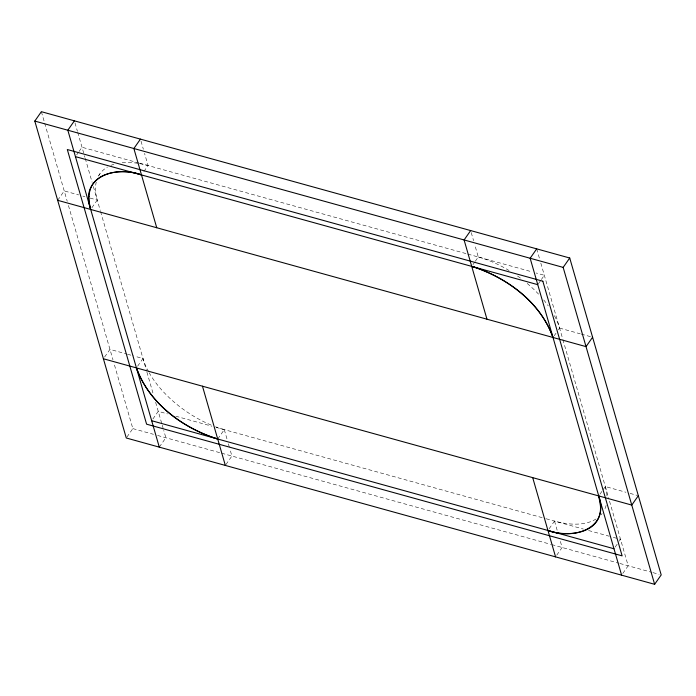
<?xml version="1.0" encoding="UTF-8"?>
<svg xmlns="http://www.w3.org/2000/svg" width="696" height="696" viewBox="0 0 696 696"><rect width="100%" height="100%" fill="white"/><g stroke="black" fill="none" stroke-linecap="round" stroke-linejoin="round"><path stroke-width="0.52" stroke-dasharray="3.48 2.61" d="M76.638 154.93L78.431 152.372M79.031 151.511L82.015 147.248L138.774 162.96M57.664 200.309L64.232 190.921L78.683 194.924M98.728 175.514L99.919 173.8M91.881 207.747L97.257 200.065A77.474 41.429 35 0 1 96.222 182.161M143.881 171.512L148.057 165.535L144.542 153.346M104.6 357.057L109.968 349.375L126.481 353.951M137.617 366.2L142.993 358.518L134.737 356.23M126.872 437.14L132.84 428.606L114.179 363.973M152.868 419.018L158.236 411.336L167.527 413.911M159.297 447.137L165.857 437.749L163.751 430.45M217.718 439.019L224.286 429.632A77.474 41.429 35 0 1 215.534 426.787M225.939 464.571L231.907 456.037L229.854 448.929M472.915 264.663L474.698 262.105M475.298 261.252L478.282 256.981L474.768 244.792M538.356 283.811L540.748 280.392M541.34 279.54L544.324 275.277L536.077 272.989M554.199 335.776L555.991 333.21M558.383 329.8L559.575 328.094A77.474 41.429 35 0 0 554.39 315.619M549.135 528.76L554.512 521.078A77.474 41.429 35 0 0 595.95 519.059M556.757 555.164L562.133 547.482L560.08 540.374M599.935 494.23L602.327 490.81M602.919 489.958L605.311 486.548L625.948 492.263M615.186 547.047L618.761 541.923M619.362 541.07L620.554 539.365L610.235 536.512M622.807 573.452L628.175 565.778L609.191 500.006M139.8 163.247L466.79 253.796M467.834 254.092L531.944 271.84M82.807 196.063L84.877 196.637M90.036 198.064L97.257 200.065M559.575 328.094L580.212 333.81M581.247 334.089L590.53 336.664M127.516 354.229L133.702 355.952M630.08 493.403L637.301 495.404M175.784 416.199L211.897 426.196M216.03 427.344L545.107 518.468M546.151 518.764L583.405 529.073M588.564 530.509L609.2 536.225M132.84 428.606L153.477 434.321M157.609 435.461L220.554 452.896M221.589 453.183L550.64 544.298M551.684 544.594L618.892 563.203M619.918 563.49L651.908 572.347M652.944 572.634L659.138 574.348M536.703 248.864L539.635 259.025M540.809 263.088L562.586 338.517M562.881 339.561L608.896 498.971M471.244 232.603L473.593 240.729M554.512 521.078L557.148 530.213M141.018 141.157L143.367 149.283M224.286 429.632L227.218 439.785M228.384 443.848L229.558 447.911M74.994 122.922L77.395 131.266M77.7 132.301L84.921 157.322M85.225 158.366L92.142 182.343M93.342 186.511L100.267 210.488M100.563 211.532L146.604 371.029M146.908 372.073L153.52 395.006M155.634 402.305L161.951 424.195M162.246 425.239L163.456 429.406M41.368 111.691L44.379 122.113M44.675 123.157L67.242 201.344M68.443 205.511L112.978 359.797M602.11 513.535A77.474 41.429 35 0 1 600.944 514.918M605.311 486.548A77.474 41.429 35 0 1 607.016 496.5M606.12 505.366A77.474 41.429 35 0 1 604.502 509.698M478.282 256.981A77.474 41.429 35 0 1 509.063 270.518M517.546 276.042A77.474 41.429 35 0 1 520.834 278.426M527.168 283.429A77.474 41.429 35 0 1 539.322 294.956M543.707 299.95A77.474 41.429 35 0 1 548.196 305.753M211.106 425.047A77.474 41.429 35 0 1 149.188 372.812M148.674 371.899A77.474 41.429 35 0 1 142.993 358.518M98.484 176.105A77.474 41.429 35 0 1 107.445 167.057M111.003 165.317A77.474 41.429 35 0 1 113.935 164.273M122.157 162.699A77.474 41.429 35 0 1 138.53 163.421M139.565 163.603A77.474 41.429 35 0 1 148.057 165.535"/><path stroke-width="1.04" d="M34.8 121.078L41.368 111.691L569.728 258.007L661.2 574.922L654.632 584.309L126.272 437.993L34.8 121.078L563.16 267.394L654.632 584.309M74.394 120.834L67.825 130.222L159.297 447.137M140.435 139.13L133.867 148.518L156.739 227.74M470.661 230.576L464.093 239.963L486.965 319.194M536.703 248.864L530.143 258.251L621.606 575.166M563.16 267.394L569.728 258.007M592.601 337.238L586.032 346.625L57.664 200.309M638.336 495.691L631.768 505.078L103.399 358.762M75.446 156.635L537.764 284.664M151.676 420.723L613.985 548.752M532.701 477.647L555.565 556.87M202.475 386.202L225.339 465.424M88.992 196.403L89.262 202.719L90.689 209.452C79.039 176.131 116.893 165.378 141.488 174.922C122.557 168.162 90.367 170.842 88.992 196.403M600.448 505.888C602.397 533.989 567.788 537.564 547.943 530.465C572.878 540.07 610.061 528.951 598.743 495.935L600.448 505.888M542.845 281.21L67.312 149.527L146.595 424.177L622.12 555.86L542.845 281.21M476.073 267.682L471.714 266.368C506.671 277.278 540.409 302.047 553.007 337.482C540.949 303.43 509.168 279.505 476.073 267.682M217.718 439.019C182.752 428.127 149.031 403.332 136.425 367.906C149.118 403.315 182.752 428.066 217.718 439.019"/></g></svg>
